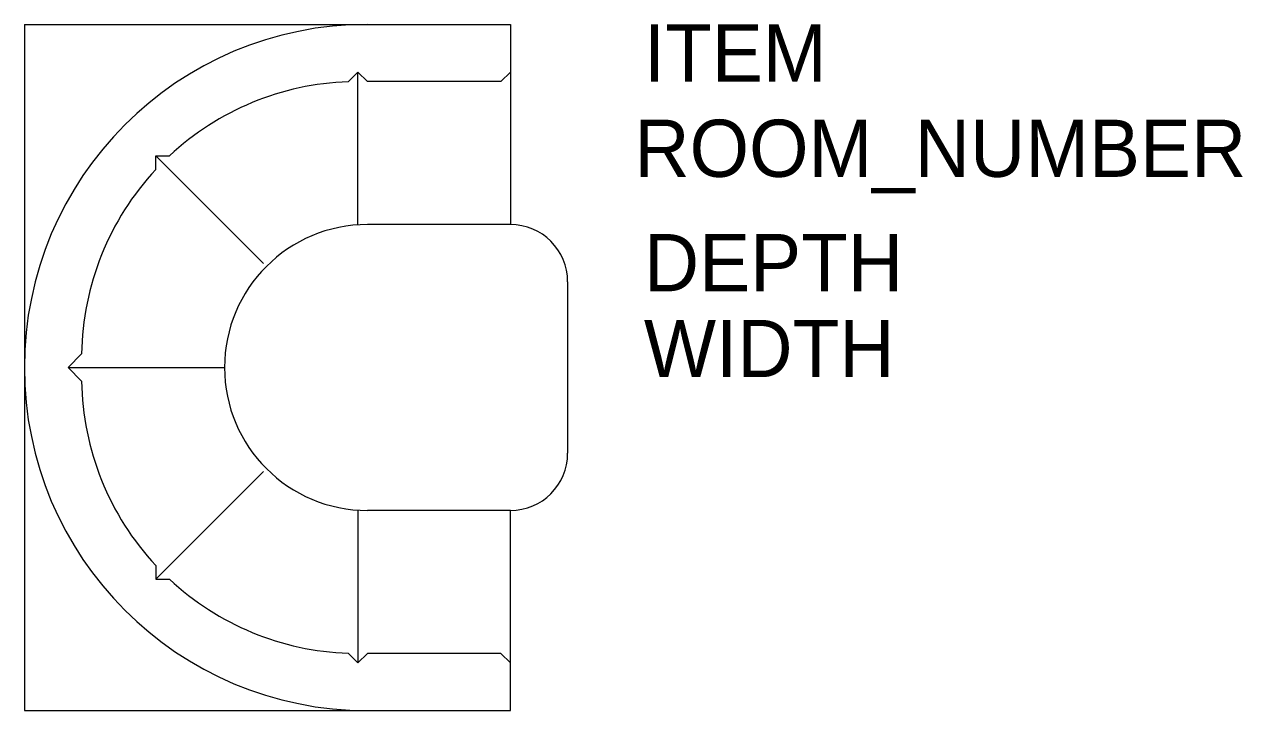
# Model space of a CAD drawing. Extents: x 0 to 3.25, y 0 to 1.83.
import ezdxf

# ---------------------------------------------------------------- set-up
doc = ezdxf.new("R2010")
doc.units = 0
doc.header["$LTSCALE"] = 40
doc.layers.get('0').update_dxf_attribs({"color": 1, "linetype": 'CONTINUOUS'})

msp = doc.modelspace()

# ---------------------------------------------------------------- linework, layer by layer
at = {"color": 0, "linetype": 'BYBLOCK'}
for p, q in [((0, 1.8288), (0, 0)), ((0, 1.8288), (1.2954, 1.8288)), ((1.2954, 1.8288), (1.2954, 1.2954)), ((0.889, 1.7018), (0.8631, 1.6759)), ((0.9144, 1.6764), (0.889, 1.7018)), ((0.889, 1.2954), (0.889, 1.7018)), ((1.27, 1.6764), (1.2954, 1.7018)), ((1.27, 1.6764), (0.9144, 1.6764)), ((0.3502, 1.4421), (0.3502, 1.4786)), ((0.3502, 1.4786), (0.3867, 1.4786)), ((0.6376, 1.1912), (0.3502, 1.4786)), ((1.2954, 1.2954), (0.9144, 1.2954)), ((1.4478, 1.143), (1.4478, 0.6858)), ((0.1525, 0.9504), (0.1165, 0.9144)), ((0.1165, 0.9144), (0.5334, 0.9144)), ((0.1165, 0.9144), (0.1525, 0.8784)), ((0.6376, 0.6376), (0.3502, 0.3502)), ((0.889, 0.5334), (0.889, 0.127)), ((1.2954, 0.5334), (0.9144, 0.5334)), ((1.2954, 0), (1.2954, 0.5334)), ((0.3502, 0.3867), (0.3502, 0.3502)), ((0.3502, 0.3502), (0.3867, 0.3502)), ((0.889, 0.127), (0.8631, 0.1529)), ((0.9144, 0.1524), (0.889, 0.127)), ((1.27, 0.1524), (0.9144, 0.1524)), ((1.27, 0.1524), (1.2954, 0.127)), ((0, 0), (1.2954, 0))]:
    msp.add_line(p, q, dxfattribs=at)
for centre, radius, start, end in [((0.9144, 0.9144), 0.9144, 90, 270), ((0.889, 0.9398), 0.7366, 92.0114, 132.9886), ((0.889, 0.9398), 0.7366, 137.0114, 179.1757), ((0.9144, 0.9144), 0.381, 90, 270), ((1.2954, 1.143), 0.1524, 0, 90), ((0.889, 0.889), 0.7366, 180.8243, 222.9886), ((1.2954, 0.6858), 0.1524, 270, 0), ((0.889, 0.889), 0.7366, 227.0114, 267.9886)]:
    msp.add_arc(centre, radius, start, end, dxfattribs=at)

# ---------------------------------------------------------------- texts
for tag, p, s, flags in [('ITEM', (1.651, 1.6764), 'RESTAURANT BOOTH - 5 SEAT', 3), ('ROOM_NUMBER', (1.6256, 1.4224), '', 1), ('DEPTH', (1.651, 1.1176), '51', 3), ('WIDTH', (1.651, 0.889), '72', 3)]:
    msp.add_attdef(tag, p, s, height=0.1524, dxfattribs=dict(at, flags=flags))

doc.saveas('drawing.dxf')
